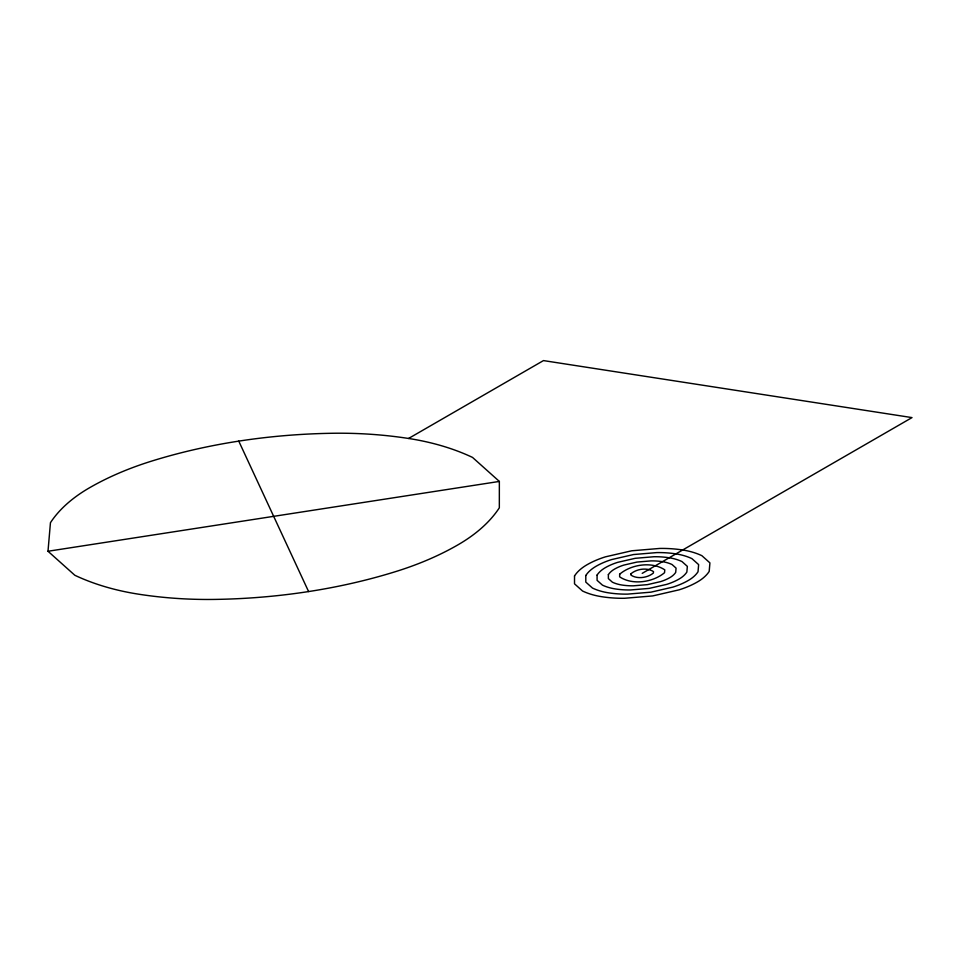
<?xml version="1.0" encoding="UTF-8"?>
<svg xmlns="http://www.w3.org/2000/svg" width="960" height="960" viewBox="0 0 960 960"><rect width="100%" height="100%" fill="white"/><g stroke="black" fill="none" stroke-linecap="round" stroke-linejoin="round"><path stroke-width="1.44" d="M499.356 481.428L499.332 507.816A181.008 104.508 0 0 1 457.944 544.848A266.988 154.14 0 0 1 396.348 571.38A403.344 232.872 0 0 1 215.112 599.412A266.988 154.14 0 0 1 138.792 594.216A170.472 98.424 0 0 1 74.832 575.268L48 551.256L50.448 522.708A170.472 98.424 0 0 1 89.412 487.836A266.988 154.14 0 0 1 151.008 461.304A403.344 232.872 0 0 1 332.244 433.272A266.988 154.14 0 0 1 408.576 438.468A170.472 98.424 0 0 1 472.524 457.416L499.356 481.428L48 551.256M408.576 438.468L543.468 360.588L912 417.6L642.216 573.348M238.764 441.12L308.592 591.564M574.524 575.916L574.512 583.824L582.564 591.036A51.144 29.532 0 0 0 601.752 596.712A80.1 46.248 0 0 0 624.648 598.272L652.692 595.92L679.02 589.86A80.1 46.248 0 0 0 697.5 581.904A51.144 29.532 0 0 0 709.188 571.44L709.92 562.884L701.868 555.672A51.144 29.532 0 0 0 682.68 549.984A80.1 46.248 0 0 0 659.784 548.436L631.74 550.788L605.412 556.848A80.1 46.248 0 0 0 586.932 564.804A54.3 31.356 0 0 0 574.524 575.916M585.804 575.484L585.792 582.084L592.5 588.084A42.624 24.6 0 0 0 608.496 592.824A66.744 38.532 0 0 0 627.576 594.12L650.94 592.164L672.876 587.112A66.744 38.532 0 0 0 688.284 580.476A42.624 24.6 0 0 0 698.028 571.764L698.64 564.624L691.92 558.624A42.624 24.6 0 0 0 675.936 553.884A66.744 38.532 0 0 0 656.856 552.588L633.492 554.544L611.544 559.596A66.744 38.532 0 0 0 596.148 566.232A45.252 26.124 0 0 0 585.804 575.484M597.084 575.064L597.084 580.332L602.448 585.144A34.092 19.68 0 0 0 615.24 588.924A53.4 30.828 0 0 0 630.504 589.968L649.2 588.396L666.744 584.364A53.4 30.828 0 0 0 679.068 579.06A34.092 19.68 0 0 0 686.856 572.076L687.348 566.376L681.984 561.564A34.092 19.68 0 0 0 669.192 557.772A53.4 30.828 0 0 0 653.928 556.74L635.232 558.312L617.676 562.344A53.4 30.828 0 0 0 605.364 567.648A36.204 20.904 0 0 0 597.084 575.064M608.364 574.632L608.364 578.592L612.384 582.192A25.572 14.76 0 0 0 621.984 585.036A40.044 23.124 0 0 0 633.432 585.816L647.448 584.64L660.612 581.604A40.044 23.124 0 0 0 669.852 577.632A25.572 14.76 0 0 0 675.696 572.4L676.068 568.116L672.036 564.516A25.572 14.76 0 0 0 662.448 561.672A40.044 23.124 0 0 0 651 560.892L636.972 562.068L623.82 565.092A40.044 23.124 0 0 0 614.58 569.076A27.156 15.672 0 0 0 608.364 574.632M619.644 574.212L619.644 576.84C632.424 585.444 652.92 582.384 664.536 572.712L664.788 569.868C651.912 561.24 631.248 564.312 619.644 574.212M630.936 573.78L630.936 575.1C637.32 579.396 647.568 577.872 653.376 573.036L653.496 571.608C647.064 567.3 636.732 568.836 630.936 573.78"/></g></svg>
